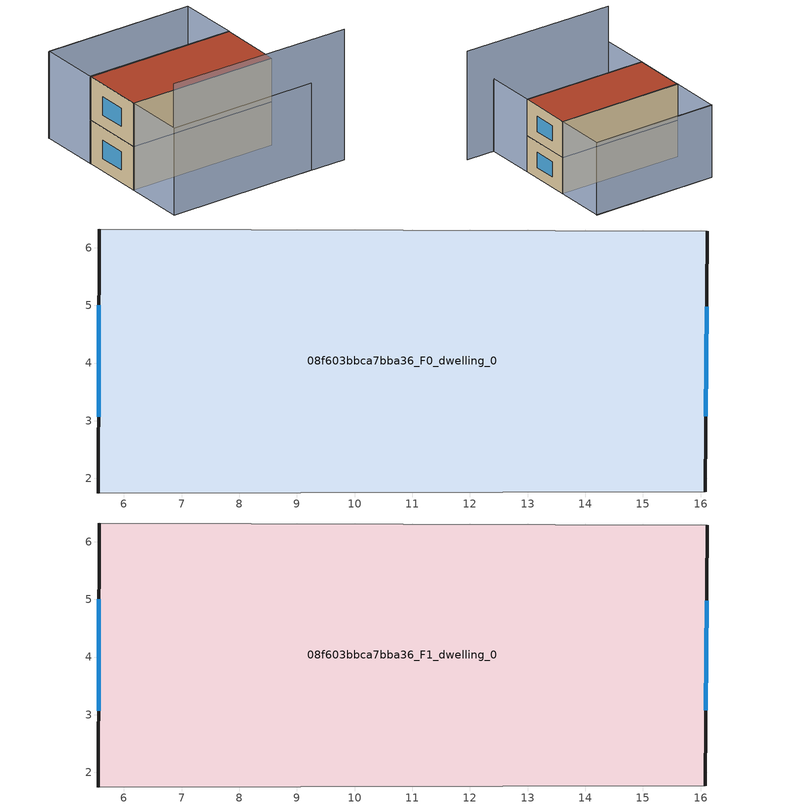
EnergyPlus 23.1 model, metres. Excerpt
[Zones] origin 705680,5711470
08f603bbca7bba36_F0_dwelling_0
 floor ground (EU_floor_Construction): 16.11,6.28 16.08,1.77 5.56,1.75 5.57,6.33 z0
 wall outside (EU_wall_Construction): 16.08,1.77 16.11,6.28 / 5.57,6.33 5.56,1.75 z0:3
 wall adiabatic (EU_wall_Construction): 5.56,1.75 16.08,1.77 / 16.11,6.28 5.57,6.33 z0:3
 window (EU_Window_Construction): 16.09,3.08 16.1,4.98 / 5.57,5 5.56,3.07 z0.87:2.13
08f603bbca7bba36_F1_dwelling_0
 floor to 08f603bbca7bba36_F0_dwelling_0 (EU_floor_Construction): 16.11,6.28 16.08,1.77 5.56,1.75 5.57,6.33 z3
 wall outside (EU_wall_Construction): 16.08,1.77 16.11,6.28 / 5.57,6.33 5.56,1.75 z3:6
 wall adiabatic (EU_wall_Construction): 5.56,1.75 16.08,1.77 / 16.11,6.28 5.57,6.33 z3:6
 window (EU_Window_Construction): 16.09,3.08 16.1,4.98 / 5.57,5 5.56,3.07 z3.87:5.13
 roof outside (EU_roof_Construction): 16.08,1.77 16.11,6.28 5.57,6.33 5.56,1.75 z6
shading: 5.61,-2.37 18.52,-2.47 z0:9; 16.13,10.62 5.52,10.59 / 5.56,1.75 16.08,1.77 / 16.08,1.77 16.09,-2.45 / 16.09,-2.45 5.57,-2.47 / 5.57,-2.47 5.56,1.75 / 5.54,10.59 16.1,10.62 / 16.1,10.62 16.12,6.28 / 16.12,6.28 5.55,6.26 / 5.55,6.26 5.54,10.59 z0:6
[Building]
EU S2 Campaign: North Axis=0; Terrain=City; Solar Distribution=FullExterior
[Site:Location]
London: Latitude=51.5; Longitude=-0.5; Time Zone=0; Elevation=25
[SizingPeriod:WeatherFileDays]
AnnualSizingPeriod: Begin Month=1; Begin Day of Month=1; End Month=12; End Day of Month=31; Day of Week for Start Day=Monday; Use Weather File Daylight Saving Period=No; Use Weather File Rain and Snow Indicators=No
[MATERIAL]
EU_InternalMass_Material: Roughness=MediumRough; Thickness=0.1; Conductivity=1; Density=1800; Specific Heat=900; Thermal Absorptance=0.9; Solar Absorptance=0.7; Visible Absorptance=0.7
[MATERIAL:NOMASS] Roughness=MediumRough; Thermal Absorptance=0.9; Solar Absorptance=0.7; Visible Absorptance=0.7
Name | Thermal Resistance
EU_wall_NoMass | 0.724719
EU_roof_NoMass | 2.98947
EU_floor_NoMass | 2.39157
[WINDOWMATERIAL:SIMPLEGLAZINGSYSTEM]
EU_Window_SimpleGlazing: UFactor=2.63425; Solar Heat Gain Coefficient=0.76; Visible Transmittance=0.76
[CONSTRUCTION]
EU_wall_Construction: EU_wall_NoMass
EU_roof_Construction: EU_roof_NoMass
EU_floor_Construction: EU_floor_NoMass
EU_Window_Construction: EU_Window_SimpleGlazing
EU_InternalMass_Construction: EU_InternalMass_Material
[ZONE] Type=1; Multiplier=1; Ceiling Height=autocalculate; Floor Area=autocalculate; Part of Total Floor Area=Yes
Name | Volume
08f603bbca7bba36_F0_dwelling_0 | 143.608
08f603bbca7bba36_F1_dwelling_0 | 143.61
[INTERNALMASS] Construction=EU_InternalMass_Construction; Surface Area=47.8697
Name | Zone or ZoneList
08f603bbca7bba36_F0_dwelling_0_EU_InternalMass | 08f603bbca7bba36_F0_dwelling_0
08f603bbca7bba36_F1_dwelling_0_EU_InternalMass | 08f603bbca7bba36_F1_dwelling_0
[OTHEREQUIPMENT] Fuel Type=Electricity; Design Level Calculation Method=Watts/Area; Power per Zone Floor Area=1; Fraction Latent=0; Fraction Radiant=0; Fraction Lost=0; Carbon Dioxide Generation Rate=0; EndUse Subcategory=EU_Step8_InternalGains
Name | Zone or ZoneList or Space or SpaceList | Schedule
EU_Step8_InternalGain_08f603bbca7bba36_F0_dwelling_0_f000 | 08f603bbca7bba36_F0_dwelling_0 | EU_Step8_GainSchedule_08f603bbca7bba36_F0_dwelling_0_f000
EU_Step8_InternalGain_08f603bbca7bba36_F1_dwelling_0_f000 | 08f603bbca7bba36_F1_dwelling_0 | EU_Step8_GainSchedule_08f603bbca7bba36_F1_dwelling_0_f000
[ZONEVENTILATION:DESIGNFLOWRATE] Schedule=EU_AlwaysOn; Design Flow Rate Calculation Method=AirChanges/Hour; Air Changes per Hour=0.418135; Ventilation Type=Natural; Fan Pressure Rise=0; Fan Total Efficiency=1; Constant Term Coefficient=1; Temperature Term Coefficient=0; Velocity Term Coefficient=0; Velocity Squared Term Coefficient=0; Minimum Indoor Temperature=-100; Maximum Indoor Temperature=100; Delta Temperature=-100; Minimum Outdoor Temperature=-100; Maximum Outdoor Temperature=100; Maximum Wind Speed=40
Name | Zone or ZoneList or Space or SpaceList
EU_ConstantAir_08f603bbca7bba36_F0_dwelling_0 | 08f603bbca7bba36_F0_dwelling_0
EU_ConstantAir_08f603bbca7bba36_F1_dwelling_0 | 08f603bbca7bba36_F1_dwelling_0
[HVACTEMPLATE:THERMOSTAT] Constant Heating Setpoint=20; Constant Cooling Setpoint=50
EU_HeatOnly_08f603bbca7bba36_F0_dwelling_0; EU_HeatOnly_08f603bbca7bba36_F1_dwelling_0
[HVACTEMPLATE:ZONE:IDEALLOADSAIRSYSTEM] System Availability Schedule=EU_AlwaysOn; Maximum Heating Supply Air Temperature=50; Minimum Cooling Supply Air Temperature=13; Maximum Heating Supply Air Humidity Ratio=0.0156; Minimum Cooling Supply Air Humidity Ratio=0.0077; Heating Limit=NoLimit; Cooling Limit=NoLimit; Heating Availability Schedule=EU_AlwaysOn; Cooling Availability Schedule=EU_CoolingOff; Dehumidification Control Type=ConstantSensibleHeatRatio; Cooling Sensible Heat Ratio=0.7; Dehumidification Setpoint=60; Humidification Control Type=None; Humidification Setpoint=30; Outdoor Air Method=None; Outdoor Air Flow Rate per Person=0.00944; Outdoor Air Flow Rate per Zone Floor Area=0; Outdoor Air Flow Rate per Zone=0; Demand Controlled Ventilation Type=None; Outdoor Air Economizer Type=NoEconomizer; Heat Recovery Type=None; Sensible Heat Recovery Effectiveness=0.7; Latent Heat Recovery Effectiveness=0.65
Name | Template Thermostat
08f603bbca7bba36_F0_dwelling_0 | EU_HeatOnly_08f603bbca7bba36_F0_dwelling_0
08f603bbca7bba36_F1_dwelling_0 | EU_HeatOnly_08f603bbca7bba36_F1_dwelling_0
[SIZING:ZONE] Zone Cooling Design Supply Air Temperature Input Method=SupplyAirTemperature; Zone Cooling Design Supply Air Temperature=13; Zone Heating Design Supply Air Temperature Input Method=SupplyAirTemperature; Zone Heating Design Supply Air Temperature=50; Zone Cooling Design Supply Air Humidity Ratio=0.008; Zone Heating Design Supply Air Humidity Ratio=0.008; Cooling Design Air Flow Method=DesignDay; Cooling Design Air Flow Rate=0; Cooling Minimum Air Flow per Zone Floor Area=0.000762; Cooling Minimum Air Flow=0; Cooling Minimum Air Flow Fraction=0.2; Heating Design Air Flow Method=DesignDay; Heating Design Air Flow Rate=0; Heating Maximum Air Flow per Zone Floor Area=0.002032; Heating Maximum Air Flow=0.141576; Heating Maximum Air Flow Fraction=0.3; Account for Dedicated Outdoor Air System=No; Dedicated Outdoor Air System Control Strategy=NeutralSupplyAir; Dedicated Outdoor Air Low Setpoint Temperature for Design=autosize; Dedicated Outdoor Air High Setpoint Temperature for Design=autosize; Zone Load Sizing Method=Sensible Load Only No Latent Load; Zone Latent Cooling Design Supply Air Humidity Ratio Input Method=HumidityRatioDifference; Zone Cooling Design Supply Air Humidity Ratio Difference=0.005; Zone Latent Heating Design Supply Air Humidity Ratio Input Method=HumidityRatioDifference; Zone Humidification Design Supply Air Humidity Ratio Difference=0.005
08f603bbca7bba36_F0_dwelling_0; 08f603bbca7bba36_F1_dwelling_0
[SCHEDULE:CONSTANT]
Name | Hourly Value
EU_AlwaysOn | 1
EU_CoolingOff | 0
[SCHEDULE:FILE] Column Number=1; Rows to Skip at Top=0; Number of Hours of Data=8760; Column Separator=Comma; Interpolate to Timestep=No; Minutes per Item=60; Adjust Schedule for Daylight Savings=Yes
Name | File
EU_Step8_GainSchedule_08f603bbca7bba36_F0_dwelling_0_f000 | ../../schedules/08f603bbca7bba36/08f603bbca7bba36_F0_dwelling_0_f000_gain.csv
EU_Step8_GainSchedule_08f603bbca7bba36_F1_dwelling_0_f000 | ../../schedules/08f603bbca7bba36/08f603bbca7bba36_F1_dwelling_0_f000_gain.csv
